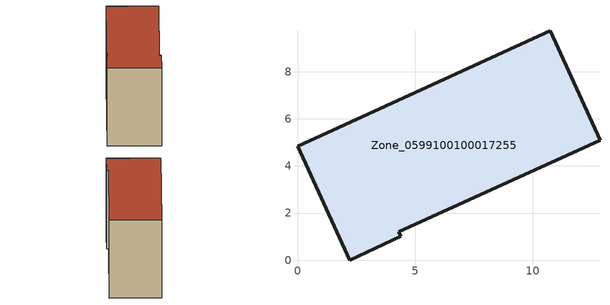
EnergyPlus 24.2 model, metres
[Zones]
Zone_0599100100017255
 floor ground (C_G): 0,4.84 10.73,9.74 12.85,5.09 4.31,1.2 4.39,1.01 2.21,0 z0
 wall outside (C_F): 10.73,9.74 0,4.84 2.21,0 4.39,1.01 4.31,1.2 12.85,5.09 10.73,9.74 z0:8.85
 roof outside (C_R): 0,4.84 2.21,0 4.39,1.01 4.31,1.2 12.85,5.09 10.73,9.74 z8.85
[BUILDING]
Pand.0599100100017255: North Axis=0; Terrain=City; Loads Convergence Tolerance Value=0.04; Temperature Convergence Tolerance Value=0.4; Solar Distribution=FullExterior; Maximum Number of Warmup Days=25; Minimum Number of Warmup Days=1
[Site:Location]
Rotterdam.The.Hague.AP_ZH_NLD Design_Conditions: Latitude=51.96; Longitude=4.45; Time Zone=1; Elevation=-4.5
[SITE:GROUNDTEMPERATURE:BUILDINGSURFACE]
18, 18, 18, 18, 18, 18, 18, 18, 18, 18, 18, 18
[MATERIAL] Thermal Absorptance=0.9; Solar Absorptance=0.7; Visible Absorptance=0.7
Name | Roughness | Thickness | Conductivity | Density | Specific Heat
G.TI.2015-2018 | MediumSmooth | 0.15 | 0.0428571 | 540 | 1210
F.TI.2015-2018 | Rough | 0.3 | 0.0666667 | 1920 | 840
R.TI.2015-2018 | MediumRough | 0.2 | 0.0333333 | 1500 | 1000
[CONSTRUCTION]
C_G: G.TI.2015-2018
C_F: F.TI.2015-2018
C_R: R.TI.2015-2018
[ZONE]
Zone_0599100100017255: Type=1; Multiplier=1; Ceiling Height=Autocalculate; Volume=Autocalculate; Floor Area=autocalculate; Part of Total Floor Area=Yes
[ZONEINFILTRATION:DESIGNFLOWRATE]
Infil_Zone_0599100100017255: Zone or ZoneList or Space or SpaceList=Zone_0599100100017255; Schedule=AlwaysOn; Design Flow Rate Calculation Method=Flow/Area; Flow Rate per Floor Area=0.0015; Constant Term Coefficient=1; Temperature Term Coefficient=0; Velocity Term Coefficient=0; Velocity Squared Term Coefficient=0
[HVACTEMPLATE:ZONE:IDEALLOADSAIRSYSTEM]
Zone_0599100100017255: Maximum Heating Supply Air Temperature=50; Minimum Cooling Supply Air Temperature=13; Maximum Heating Supply Air Humidity Ratio=0.0156; Minimum Cooling Supply Air Humidity Ratio=0.0077; Heating Limit=NoLimit; Cooling Limit=NoLimit; Dehumidification Control Type=ConstantSensibleHeatRatio; Cooling Sensible Heat Ratio=0.7; Dehumidification Setpoint=60; Humidification Control Type=None; Humidification Setpoint=30; Outdoor Air Method=None; Outdoor Air Flow Rate per Person=0.00944; Outdoor Air Flow Rate per Zone Floor Area=0; Outdoor Air Flow Rate per Zone=0; Demand Controlled Ventilation Type=None; Outdoor Air Economizer Type=NoEconomizer; Heat Recovery Type=None; Sensible Heat Recovery Effectiveness=0.7; Latent Heat Recovery Effectiveness=0.65
[ZONECONTROL:THERMOSTAT]
ThermostatControl_Zone_0599100100017255: Zone or ZoneList=Zone_0599100100017255; Control Type Schedule=DualSetpointControlType; Control 1=Thermostat_Zone_0599100100017255; Temperature Difference Between Cutout And Setpoint=0
[THERMOSTATSETPOINT:DUALSETPOINT]
Thermostat_Zone_0599100100017255: Heating Setpoint Temperature Schedule=HeatingSetpoint_Zone_0599100100017255; Cooling Setpoint Temperature Schedule=CoolingSetpoint_Zone_0599100100017255
[SCHEDULE:COMPACT]
HeatingSetpoint_Zone_0599100100017255: Through: 12/31, For: AllDays, Until: 24:00, 21
CoolingSetpoint_Zone_0599100100017255: Through: 12/31, For: AllDays, Until: 24:00, 24
DualSetpointControlType: Through: 12/31, For: AllDays, Until: 24:00, 4
AlwaysOn: Through: 12/31, For: AllDays, Until: 24:00, 1
